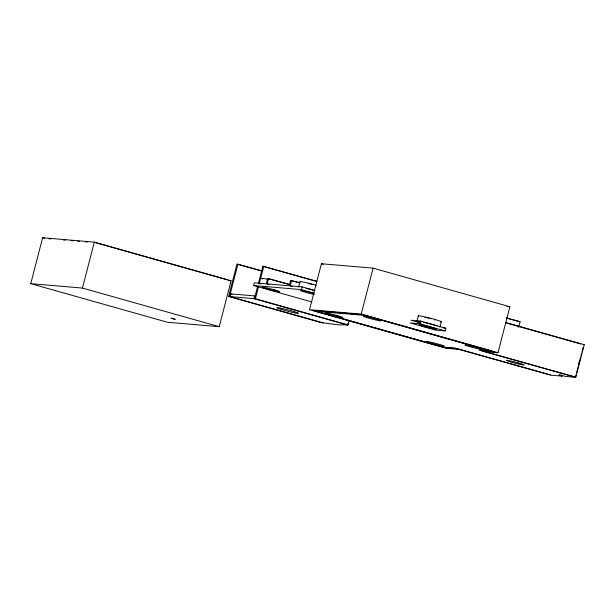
<?xml version="1.0" encoding="UTF-8"?>
<svg xmlns="http://www.w3.org/2000/svg" width="615" height="615" viewBox="0 0 615 615"><rect width="100%" height="100%" fill="white"/><g stroke="black" fill="none" stroke-linecap="round" stroke-linejoin="round"><path stroke-width="0.92" d="M30.75 283.669L42.635 237.728L94.326 242.141L231.109 280.74L219.224 326.68L167.526 322.268L30.75 283.669L82.448 288.081L219.224 326.68M82.448 288.081L94.326 242.141M349.243 320.269L348.044 324.897L338.504 324.843L321.238 322.614L228.596 296.468L236.983 264.043L261.898 270.884M229.556 296.553L237.944 264.119M230.733 293.885L230.033 296.591L323.321 322.921M311.836 301.957L253.595 285.521L254.295 282.823L266.264 283.846L267.663 278.441L289.842 284.507M254.664 295.93L253.964 298.636L347.252 324.958M254.441 298.675L257.547 286.682M258.508 282.969L262.828 266.241L316.986 281.339M228.596 296.468L255.402 298.759L258.515 286.713M259.238 283.93L263.789 266.326M269.062 284.445L267.218 283.922L268.617 278.518M299.897 282.823L290.634 280.402L289.235 285.806L267.218 283.922M292.04 286.406L290.195 285.883L291.595 280.478M298.567 287.044L299.966 281.639L300.65 281.624A11.908 0.73 14.5 0 1 315.518 285.014M253.595 285.521L301.465 289.611L302.165 286.905L314.826 290.48M309.522 309.683L321.407 263.743L373.097 268.148L509.881 306.747L497.996 352.695L486.219 351.688L483.69 350.973L494.506 351.895L362.796 314.726L313.012 310.475L444.722 347.652L455.546 348.574L458.075 349.289L446.298 348.282L309.522 309.683L361.22 314.096L497.996 352.695M347.521 324.943L347.982 323.136M361.22 314.096L373.097 268.148M416.955 321.207L418.354 315.803M419.853 323.774L420.552 321.068L445.883 328.218L445.183 330.924L435.612 330.109L410.282 322.96L419.853 323.774L445.183 330.924M439.902 327.265L441.301 321.86M518.637 327.334L520.082 321.76L506.299 317.87M578.461 365.079L579.176 362.296M561.264 374.758L561.995 376.126L558.843 374.858L565.831 376.457L575.402 377.272L576.124 374.481M576.601 372.629L578.046 367.055M578.523 365.195L580.445 357.761M580.929 355.908L581.644 353.118M582.128 351.257L583.089 347.544M575.332 377.156L575.863 377.118L584.25 344.692L505.369 322.429M583.72 344.731L584.25 344.692M48.992 238.774L50.907 238.935M63.353 239.996L65.267 240.157M71.009 240.65L72.924 240.811M77.713 241.218L79.627 241.38M85.37 241.872L87.284 242.033M228.388 280.509L231.109 280.74M290.195 285.883L302.165 286.905M507.006 306.508L509.881 306.747M255.14 295.969L230.256 293.847L232.093 294.37M520.082 321.76L506.26 318.047M420.552 321.068L410.981 320.254L420.022 322.806M443.008 327.972L445.883 328.218M457.368 348.767L456.415 348.69L550.448 375.035M482.26 350.896L575.863 377.118M561.995 376.126L551.471 375.227L455.215 348.067L443.246 347.045L316.602 311.305L364.472 315.387L491.116 351.127L479.147 350.112L575.402 377.272M424.98 317.463L426.549 317.724M308.153 283.561L309.307 283.807M427.694 317.978L428.993 318.286M310.598 284.115L311.951 284.461M430.339 318.632L431 318.808M321.407 263.743L323.252 264.266M505.876 322.852L580.691 343.97M262.828 266.241L316.279 281.332M237.897 264.296L261.752 271.031M290.634 280.402L299.866 283M267.663 278.441L288.881 284.43M301.465 289.611L314.127 293.178M95.902 242.771L227.619 279.94M42.635 237.728L44.48 238.251M255.402 298.759L348.044 324.897M315.449 285.483L316.164 285.744M434.551 319.908L434.943 320.092M305.993 288.327A11.908 0.73 14.5 0 1 307.439 288.673M308.177 288.85A11.908 0.73 14.5 0 1 314.119 290.418M314.303 294.524A9.087 0.553 14.5 0 1 304.848 292.11A9.087 0.553 14.5 0 1 300.581 290.464L301.112 290.449A9.087 0.553 14.5 0 1 313.835 293.44M262.636 279.002A11.908 0.73 14.5 0 1 267.502 279.295M260.276 283.776A11.908 0.73 14.5 0 1 260.96 283.761M300.059 281.855A11.908 0.73 14.5 0 1 299.966 281.639M419.507 322.414A11.908 0.73 14.5 0 1 421.129 321.776M423.681 322.329A11.908 0.73 14.5 0 1 429.577 323.782M430.323 323.982A11.908 0.73 14.5 0 1 437.357 326.058M440.617 321.876A11.908 0.73 14.5 0 0 433.906 319.177L430.977 318.378A11.908 0.73 14.5 0 0 418.446 316.025M171.216 318.216L175.137 319.293L171.216 318.216M364.118 316.233L363.588 316.241A9.087 0.553 14.5 0 0 370.338 318.593A9.087 0.553 14.5 0 0 380.577 320.876L381.108 320.869A9.087 0.553 14.5 0 0 374.358 318.516A9.087 0.553 14.5 0 0 364.118 316.233M427.141 341.556L426.618 341.571A9.087 0.553 14.5 0 0 433.36 343.923A9.087 0.553 14.5 0 0 443.599 346.207L444.13 346.191A9.087 0.553 14.5 0 0 437.38 343.839A9.087 0.553 14.5 0 0 427.141 341.556M430.838 327.203L428.609 326.596A9.087 0.553 14.5 0 0 419.161 324.605A9.087 0.553 14.5 0 0 424.619 326.673L426.856 327.288A9.087 0.553 14.5 0 0 436.296 329.279A9.087 0.553 14.5 0 0 430.838 327.203M274.159 289.773L271.922 289.165A9.087 0.553 14.5 0 0 262.482 287.167A9.087 0.553 14.5 0 0 267.932 289.242L270.17 289.85A9.087 0.553 14.5 0 0 279.617 291.848A9.087 0.553 14.5 0 0 274.159 289.773M476.779 347.414L474.542 346.806A9.087 0.553 14.5 0 0 465.094 344.807A9.087 0.553 14.5 0 0 470.552 346.883L472.789 347.49A9.087 0.553 14.5 0 0 482.229 349.489A9.087 0.553 14.5 0 0 476.779 347.414M518.422 362.935L516.185 362.327A9.087 0.553 14.5 0 0 506.737 360.329A9.087 0.553 14.5 0 0 512.195 362.404L514.432 363.011A9.087 0.553 14.5 0 0 523.872 365.01A9.087 0.553 14.5 0 0 518.422 362.935M337.166 315.557L334.929 314.942A9.087 0.553 14.5 0 0 325.489 312.95A9.087 0.553 14.5 0 0 330.939 315.026L333.176 315.633A9.087 0.553 14.5 0 0 342.624 317.624A9.087 0.553 14.5 0 0 337.166 315.557M281.27 309.422A11.185 0.684 14.5 0 0 298.367 313.327A11.185 0.684 14.5 0 0 283.138 308.692A11.185 0.684 14.5 0 0 281.27 309.422"/></g></svg>
